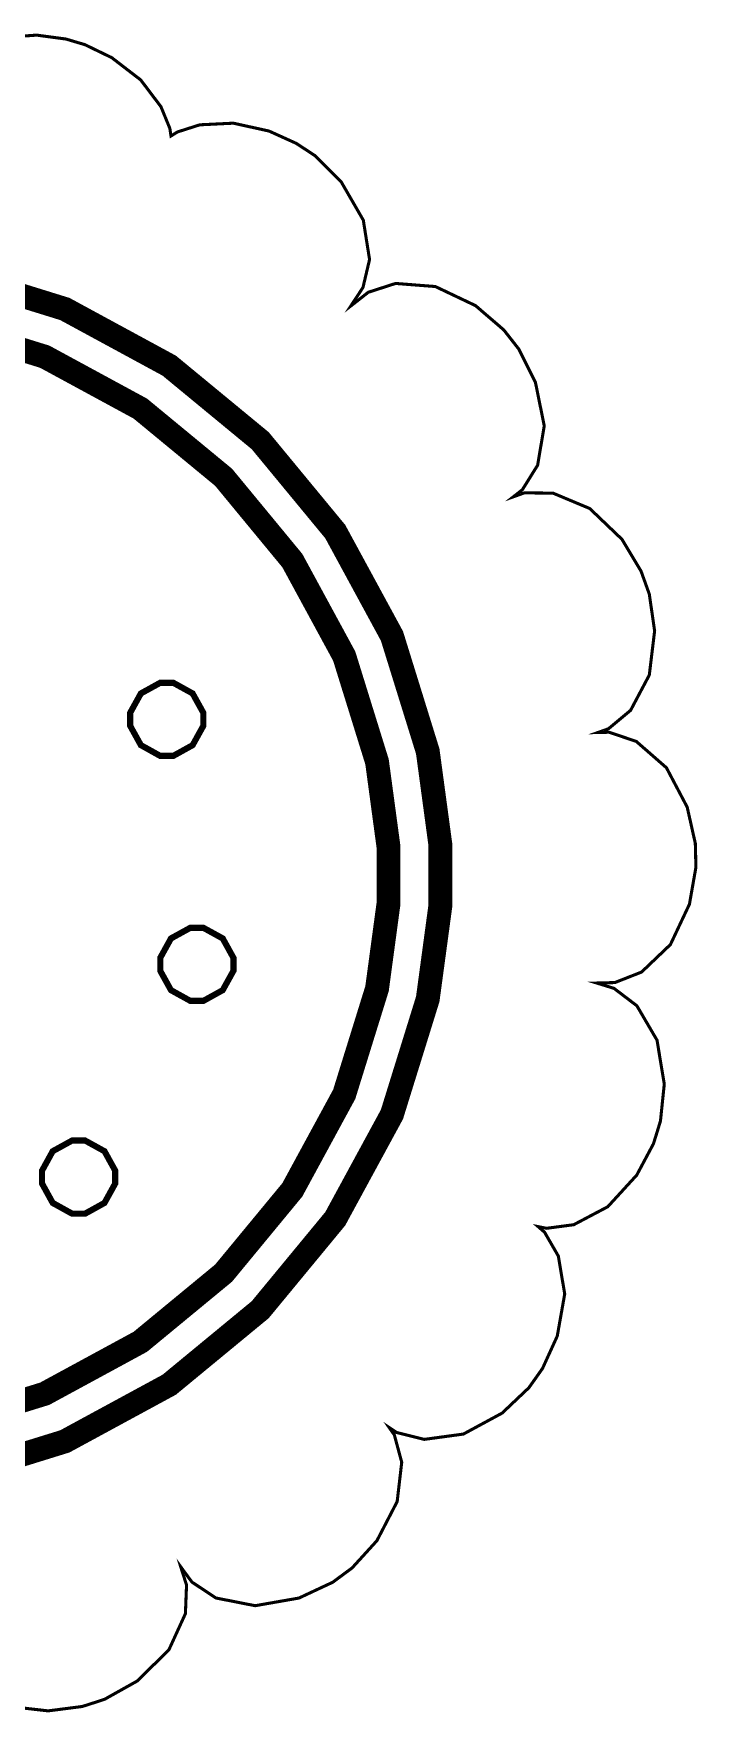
# Model space of a CAD drawing. Extents: x 0.7 to 27.4, y 1.6 to 10.2.
# Drawn here: x 2.171 to 2.746, y 5.027 to 6.48 of the extents above; entities that cross this region are included whole.
import ezdxf

# ---------------------------------------------------------------- set-up
doc = ezdxf.new("R2010")
doc.units = 0
doc.header["$MEASUREMENT"] = 0
doc.layers.add('Layer1', color=50, linetype='Continuous')

msp = doc.modelspace()

# ---------------------------------------------------------------- linework, layer by layer
at = {"color": 0}
for points, const_width in [([(2.14253, 6.47613), (2.1741, 6.4784), (2.1996, 6.47499), (2.20774, 6.47254), (2.21582, 6.47017), (2.23904, 6.45893), (2.26417, 6.43961), (2.28168, 6.41644), (2.28939, 6.39763), (2.29036, 6.39111), (2.29596, 6.39458), (2.31526, 6.40076), (2.34435, 6.40218), (2.37522, 6.39535), (2.39871, 6.38471), (2.40582, 6.38004), (2.40582, 6.38004), (2.40588, 6.38004), (2.40588, 6.38004), (2.41461, 6.37429), (2.4375, 6.35161), (2.45676, 6.31825), (2.46218, 6.28418), (2.45649, 6.25999), (2.45221, 6.25347), (2.45221, 6.25347), (2.44911, 6.24875), (2.44601, 6.24403), (2.44601, 6.24403), (2.44601, 6.24403), (2.45047, 6.2475), (2.45492, 6.25097), (2.45492, 6.25097), (2.46104, 6.25581), (2.48469, 6.26346), (2.5191, 6.26079), (2.55387, 6.24425), (2.57829, 6.22325), (2.58479, 6.21496), (2.59125, 6.20671), (2.60568, 6.1779), (2.61333, 6.14019), (2.60758, 6.10612), (2.59446, 6.08501), (2.58838, 6.08018), (2.58838, 6.08018), (2.58658, 6.07878), (2.58658, 6.07878), (2.58658, 6.07878), (2.58871, 6.07954), (2.58871, 6.07954), (2.59603, 6.08219), (2.62088, 6.08197), (2.65272, 6.06863), (2.68056, 6.04199), (2.6971, 6.01438), (2.70068, 6.00444), (2.70421, 5.99457), (2.70882, 5.96272), (2.70421, 5.92449), (2.68804, 5.89399), (2.66894, 5.87804), (2.66162, 5.87543), (2.66162, 5.87543), (2.65978, 5.87478), (2.65978, 5.87478), (2.65978, 5.87478), (2.66174, 5.87483), (2.66174, 5.87483), (2.66949, 5.875), (2.69299, 5.86703), (2.71903, 5.84429), (2.73699, 5.81022), (2.74403, 5.77881), (2.74431, 5.76828), (2.74451, 5.75782), (2.73893, 5.72613), (2.7225, 5.69125), (2.69754, 5.66743), (2.67437, 5.65831), (2.66661, 5.65815), (2.66661, 5.65815), (2.65875, 5.65793), (2.65875, 5.65793), (2.65875, 5.65793), (2.66249, 5.65679), (2.66629, 5.6556), (2.66629, 5.6556), (2.67367, 5.65332), (2.69347, 5.63824), (2.71089, 5.60846), (2.71718, 5.57047), (2.71386, 5.53847), (2.71078, 5.52838), (2.70779, 5.51878), (2.69331, 5.49164), (2.66829, 5.46431), (2.63883, 5.44874), (2.61535, 5.44564), (2.60801, 5.4471), (2.61361, 5.44222), (2.62549, 5.42165), (2.63103, 5.38878), (2.62457, 5.35232), (2.61182, 5.32433), (2.60601, 5.31608), (2.59999, 5.30761), (2.57688, 5.28569), (2.54335, 5.26753), (2.50944, 5.26292), (2.48557, 5.26888), (2.47922, 5.27311), (2.48361, 5.26682), (2.49001, 5.24311), (2.48606, 5.2091), (2.46853, 5.17524), (2.4471, 5.15169), (2.43875, 5.14551), (2.43028, 5.13926), (2.4011, 5.1256), (2.36317, 5.11897), (2.32926, 5.12565), (2.30854, 5.13938), (2.30393, 5.14561), (2.30393, 5.14561), (2.30132, 5.14914), (2.29878, 5.15267), (2.29878, 5.15267), (2.29878, 5.15267), (2.30007, 5.14849), (2.30143, 5.14432), (2.30143, 5.14432), (2.30382, 5.13693), (2.30285, 5.11208), (2.28851, 5.08068), (2.26101, 5.05371), (2.23292, 5.03797), (2.22293, 5.03472), (2.2136, 5.03174), (2.18408, 5.02794), (2.14828, 5.03201)], 0.00266), ([(2.09868, 5.23025), (2.19851, 5.26124), (2.28885, 5.31028), (2.36757, 5.37522), (2.43251, 5.45394), (2.48156, 5.54428), (2.51253, 5.6441), (2.52339, 5.7245), (2.52339, 5.75125), (2.52339, 5.77806), (2.51253, 5.85846), (2.48156, 5.95833), (2.43251, 6.04867), (2.36757, 6.12739), (2.28885, 6.19233), (2.19851, 6.24138), (2.09868, 6.27235)], 0.02067), ([(2.09868, 5.23025), (2.19851, 5.26124), (2.28885, 5.31028), (2.36757, 5.37522), (2.43251, 5.45394), (2.48156, 5.54428), (2.51253, 5.6441), (2.52339, 5.7245), (2.52339, 5.75125), (2.52339, 5.77806), (2.51253, 5.85846), (2.48156, 5.95833), (2.43251, 6.04867), (2.36757, 6.12739), (2.28885, 6.19233), (2.19851, 6.24138), (2.09868, 6.27235)], 0.02067), ([(2.09868, 5.23025), (2.19851, 5.26124), (2.28885, 5.31028), (2.36757, 5.37522), (2.43251, 5.45394), (2.48156, 5.54428), (2.51253, 5.6441), (2.52339, 5.7245), (2.52339, 5.75125), (2.52339, 5.77806), (2.51253, 5.85846), (2.48156, 5.95833), (2.43251, 6.04867), (2.36757, 6.12739), (2.28885, 6.19233), (2.19851, 6.24138), (2.09868, 6.27235)], 0.02067), ([(2.09868, 5.23025), (2.19851, 5.26124), (2.28885, 5.31028), (2.36757, 5.37522), (2.43251, 5.45394), (2.48156, 5.54428), (2.51253, 5.6441), (2.52339, 5.7245), (2.52339, 5.75125), (2.52339, 5.77806), (2.51253, 5.85846), (2.48156, 5.95833), (2.43251, 6.04867), (2.36757, 6.12739), (2.28885, 6.19233), (2.19851, 6.24138), (2.09868, 6.27235)], 0.02067), ([(2.09868, 5.23025), (2.19851, 5.26124), (2.28885, 5.31028), (2.36757, 5.37522), (2.43251, 5.45394), (2.48156, 5.54428), (2.51253, 5.6441), (2.52339, 5.7245), (2.52339, 5.75125), (2.52339, 5.77806), (2.51253, 5.85846), (2.48156, 5.95828), (2.43251, 6.04867), (2.36757, 6.12739), (2.28885, 6.19233), (2.19851, 6.24138), (2.09868, 6.27235)], 0.02067), ([(2.09868, 5.23025), (2.19851, 5.26124), (2.28885, 5.31028), (2.36757, 5.37522), (2.43251, 5.45394), (2.48156, 5.54428), (2.51253, 5.6441), (2.52339, 5.7245), (2.52339, 5.75125), (2.52339, 5.77806), (2.51253, 5.85846), (2.48156, 5.95828), (2.43251, 6.04867), (2.36757, 6.12739), (2.28885, 6.19233), (2.19851, 6.24138), (2.09868, 6.27235)], 0.02067), ([(2.09868, 5.23025), (2.19851, 5.26124), (2.28885, 5.31028), (2.36757, 5.37522), (2.43251, 5.45394), (2.48156, 5.54428), (2.51253, 5.6441), (2.52339, 5.7245), (2.52339, 5.75125), (2.52339, 5.77806), (2.51253, 5.85846), (2.48156, 5.95828), (2.43251, 6.04861), (2.36757, 6.12733), (2.28885, 6.19228), (2.19851, 6.24132), (2.09868, 6.27229)], 0.02067), ([(2.09868, 5.23025), (2.19851, 5.26124), (2.28885, 5.31028), (2.36757, 5.37522), (2.43251, 5.45394), (2.48156, 5.54428), (2.51253, 5.6441), (2.52339, 5.7245), (2.52339, 5.75125), (2.52339, 5.77806), (2.51253, 5.85846), (2.48156, 5.95828), (2.43251, 6.04861), (2.36757, 6.12733), (2.28885, 6.19228), (2.19851, 6.24132), (2.09868, 6.27229)], 0.02067), ([(2.09868, 5.23025), (2.19851, 5.26124), (2.28885, 5.31028), (2.36757, 5.37522), (2.43251, 5.45394), (2.48156, 5.54428), (2.51253, 5.6441), (2.52339, 5.7245), (2.52339, 5.75125), (2.52339, 5.77806), (2.51253, 5.85846), (2.48156, 5.95828), (2.43251, 6.04861), (2.36757, 6.12733), (2.28885, 6.19228), (2.19851, 6.24132), (2.09868, 6.27229)], 0.02067), ([(2.09868, 5.23025), (2.19851, 5.26124), (2.28885, 5.31028), (2.36757, 5.37522), (2.43251, 5.45394), (2.48156, 5.54428), (2.51253, 5.6441), (2.52339, 5.7245), (2.52339, 5.75125), (2.52339, 5.77806), (2.51253, 5.85846), (2.48156, 5.95828), (2.43251, 6.04861), (2.36757, 6.12733), (2.28885, 6.19228), (2.19851, 6.24132), (2.09868, 6.27229)], 0.02067), ([(2.09868, 5.23025), (2.19851, 5.26124), (2.28885, 5.31028), (2.36757, 5.37522), (2.43251, 5.45394), (2.48156, 5.54428), (2.51253, 5.6441), (2.52339, 5.7245), (2.52339, 5.75125), (2.52339, 5.77806), (2.51253, 5.85846), (2.48156, 5.95828), (2.43251, 6.04861), (2.36757, 6.12733), (2.28885, 6.19228), (2.19851, 6.24132), (2.09868, 6.27229)], 0.02067), ([(2.09868, 5.23019), (2.19851, 5.26118), (2.28885, 5.31022), (2.36757, 5.37517), (2.43251, 5.45389), (2.48156, 5.54428), (2.51253, 5.6441), (2.52339, 5.7245), (2.52339, 5.75125), (2.52339, 5.77806), (2.51253, 5.85846), (2.48156, 5.95828), (2.43251, 6.04861), (2.36757, 6.12733), (2.28885, 6.19228), (2.19851, 6.24132), (2.09868, 6.27229)], 0.02067), ([(2.09868, 5.23019), (2.19851, 5.26118), (2.28885, 5.31022), (2.36757, 5.37517), (2.43251, 5.45389), (2.48156, 5.54428), (2.51253, 5.6441), (2.52339, 5.7245), (2.52339, 5.75125), (2.52339, 5.77806), (2.51253, 5.85846), (2.48156, 5.95828), (2.43251, 6.04861), (2.36757, 6.12733), (2.28885, 6.19228), (2.19851, 6.24132), (2.09868, 6.27229)], 0.02067), ([(2.09868, 5.23019), (2.19851, 5.26118), (2.28885, 5.31022), (2.36757, 5.37517), (2.43251, 5.45389), (2.48156, 5.54422), (2.51253, 5.6441), (2.52339, 5.7245), (2.52339, 5.75125), (2.52339, 5.77806), (2.51253, 5.85846), (2.48156, 5.95828), (2.43251, 6.04861), (2.36757, 6.12733), (2.28885, 6.19228), (2.19851, 6.24132), (2.09868, 6.27229)], 0.02067), ([(2.09868, 5.23019), (2.19851, 5.26118), (2.28885, 5.31022), (2.36757, 5.37517), (2.43251, 5.45389), (2.48156, 5.54422), (2.51253, 5.6441), (2.52339, 5.7245), (2.52339, 5.75125), (2.52339, 5.77806), (2.51253, 5.85846), (2.48156, 5.95828), (2.43251, 6.04861), (2.36757, 6.12733), (2.28885, 6.19228), (2.19851, 6.24132), (2.09868, 6.27229)], 0.02067), ([(2.09868, 5.23019), (2.19851, 5.26118), (2.28885, 5.31022), (2.36757, 5.37517), (2.43251, 5.45389), (2.48156, 5.54422), (2.51253, 5.6441), (2.52339, 5.7245), (2.52339, 5.75125), (2.52339, 5.77806), (2.51253, 5.85846), (2.48156, 5.95828), (2.43251, 6.04861), (2.36757, 6.12733), (2.28885, 6.19228), (2.19851, 6.24132), (2.09868, 6.27229)], 0.02067), ([(2.09868, 5.23019), (2.19851, 5.26118), (2.28885, 5.31022), (2.36757, 5.37517), (2.43251, 5.45389), (2.48156, 5.54422), (2.51253, 5.64404), (2.52339, 5.72444), (2.52339, 5.75119), (2.52339, 5.778), (2.51253, 5.8584), (2.48156, 5.95828), (2.43251, 6.04861), (2.36757, 6.12733), (2.28885, 6.19228), (2.19851, 6.24132), (2.09868, 6.27229)], 0.02067), ([(2.09868, 5.23019), (2.19851, 5.26118), (2.28885, 5.31022), (2.36757, 5.37517), (2.43251, 5.45389), (2.48156, 5.54422), (2.51253, 5.64404), (2.52339, 5.72444), (2.52339, 5.75119), (2.52339, 5.778), (2.51253, 5.8584), (2.48156, 5.95828), (2.43251, 6.04861), (2.36757, 6.12733), (2.28885, 6.19228), (2.19851, 6.24132), (2.09868, 6.27229)], 0.02067), ([(2.09868, 5.23019), (2.19851, 5.26118), (2.28885, 5.31022), (2.36757, 5.37517), (2.43251, 5.45389), (2.48156, 5.54422), (2.51253, 5.64404), (2.52339, 5.72444), (2.52339, 5.75119), (2.52339, 5.778), (2.51253, 5.8584), (2.48156, 5.95828), (2.43251, 6.04861), (2.36757, 6.12733), (2.28885, 6.19228), (2.19851, 6.24132), (2.09868, 6.27229)], 0.02067), ([(2.09868, 5.23019), (2.19851, 5.26118), (2.28885, 5.31022), (2.36757, 5.37517), (2.43251, 5.45389), (2.48156, 5.54422), (2.51253, 5.64404), (2.52339, 5.72444), (2.52339, 5.75119), (2.52339, 5.778), (2.51253, 5.8584), (2.48156, 5.95828), (2.43251, 6.04861), (2.36757, 6.12733), (2.28885, 6.19228), (2.19851, 6.24132), (2.09868, 6.27229)], 0.02067), ([(2.09868, 5.23019), (2.19851, 5.26118), (2.28885, 5.31022), (2.36757, 5.37517), (2.43251, 5.45389), (2.48156, 5.54422), (2.51253, 5.64404), (2.52339, 5.72444), (2.52339, 5.75119), (2.52339, 5.778), (2.51253, 5.8584), (2.48156, 5.95822), (2.43251, 6.04861), (2.36757, 6.12733), (2.28885, 6.19228), (2.19851, 6.24132), (2.09868, 6.27229)], 0.02067), ([(2.08968, 5.27414), (2.1811, 5.30251), (2.26383, 5.34744), (2.33589, 5.4069), (2.39535, 5.47894), (2.44026, 5.56168), (2.46864, 5.6531), (2.47857, 5.72672), (2.47857, 5.75125), (2.47857, 5.77582), (2.46864, 5.84944), (2.44026, 5.94086), (2.39535, 6.0236), (2.33589, 6.09571), (2.26383, 6.15517), (2.1811, 6.20008), (2.08968, 6.22846)], 0.02067), ([(2.08968, 5.27414), (2.1811, 5.30251), (2.26383, 5.34744), (2.33589, 5.4069), (2.39535, 5.47894), (2.44026, 5.56168), (2.46864, 5.6531), (2.47857, 5.72672), (2.47857, 5.75125), (2.47857, 5.77582), (2.46864, 5.84944), (2.44026, 5.94086), (2.39535, 6.0236), (2.33589, 6.09571), (2.26383, 6.15517), (2.1811, 6.20008), (2.08968, 6.22846)], 0.02067), ([(2.08968, 5.27414), (2.1811, 5.30251), (2.26383, 5.34744), (2.33589, 5.4069), (2.39535, 5.47894), (2.44026, 5.56168), (2.46864, 5.6531), (2.47857, 5.72672), (2.47857, 5.75125), (2.47857, 5.77582), (2.46864, 5.84944), (2.44026, 5.94086), (2.39535, 6.0236), (2.33589, 6.09571), (2.26383, 6.15517), (2.1811, 6.20008), (2.08968, 6.22846)], 0.02067), ([(2.08968, 5.27414), (2.1811, 5.30251), (2.26383, 5.34744), (2.33589, 5.4069), (2.39535, 5.47894), (2.44026, 5.56168), (2.46864, 5.6531), (2.47857, 5.72672), (2.47857, 5.75125), (2.47857, 5.77582), (2.46864, 5.84944), (2.44026, 5.94086), (2.39535, 6.0236), (2.33589, 6.09571), (2.26383, 6.15517), (2.1811, 6.20008), (2.08968, 6.22846)], 0.02067), ([(2.08968, 5.27408), (2.1811, 5.30246), (2.26383, 5.34739), (2.33589, 5.40685), (2.39535, 5.47894), (2.44026, 5.56168), (2.46864, 5.6531), (2.47857, 5.72672), (2.47857, 5.75125), (2.47857, 5.77582), (2.46864, 5.84944), (2.44026, 5.94086), (2.39535, 6.0236), (2.33589, 6.09571), (2.26383, 6.15517), (2.1811, 6.20008), (2.08968, 6.22846)], 0.02067), ([(2.08968, 5.27408), (2.1811, 5.30246), (2.26383, 5.34739), (2.33589, 5.40685), (2.39535, 5.47894), (2.44026, 5.56168), (2.46864, 5.6531), (2.47857, 5.72672), (2.47857, 5.75125), (2.47857, 5.77582), (2.46864, 5.84944), (2.44026, 5.94086), (2.39535, 6.0236), (2.33589, 6.09571), (2.26383, 6.15517), (2.1811, 6.20008), (2.08968, 6.22846)], 0.02067), ([(2.08968, 5.27408), (2.1811, 5.30246), (2.26383, 5.34739), (2.33589, 5.40685), (2.39535, 5.47894), (2.44026, 5.56168), (2.46864, 5.6531), (2.47857, 5.72672), (2.47857, 5.75125), (2.47857, 5.77582), (2.46864, 5.84944), (2.44026, 5.94086), (2.39535, 6.0236), (2.33589, 6.09571), (2.26383, 6.15517), (2.1811, 6.20008), (2.08968, 6.22846)], 0.02067), ([(2.08968, 5.27408), (2.1811, 5.30246), (2.26383, 5.34739), (2.33589, 5.40685), (2.39535, 5.47894), (2.44026, 5.56168), (2.46864, 5.6531), (2.47857, 5.72672), (2.47857, 5.75125), (2.47857, 5.77582), (2.46864, 5.84944), (2.44026, 5.94086), (2.39535, 6.0236), (2.33589, 6.09571), (2.26383, 6.15517), (2.1811, 6.20008), (2.08968, 6.22846)], 0.02067), ([(2.08968, 5.27408), (2.1811, 5.30246), (2.26383, 5.34739), (2.33589, 5.40685), (2.39535, 5.47894), (2.44026, 5.56168), (2.46864, 5.6531), (2.47857, 5.72672), (2.47857, 5.75125), (2.47857, 5.77582), (2.46864, 5.84944), (2.44026, 5.94086), (2.39535, 6.0236), (2.33589, 6.09571), (2.26383, 6.15517), (2.1811, 6.20008), (2.08968, 6.22846)], 0.02067), ([(2.08968, 5.27408), (2.1811, 5.30246), (2.26383, 5.34739), (2.33589, 5.40685), (2.39535, 5.47894), (2.44026, 5.56168), (2.46864, 5.6531), (2.47857, 5.72672), (2.47857, 5.75125), (2.47857, 5.77582), (2.46864, 5.84944), (2.44026, 5.94086), (2.39535, 6.0236), (2.33589, 6.09565), (2.26383, 6.15511), (2.1811, 6.20003), (2.08968, 6.2284)], 0.02067), ([(2.08968, 5.27408), (2.1811, 5.30246), (2.26383, 5.34739), (2.33589, 5.40685), (2.39535, 5.47894), (2.44026, 5.56168), (2.46864, 5.6531), (2.47857, 5.72672), (2.47857, 5.75125), (2.47857, 5.77582), (2.46864, 5.84944), (2.44026, 5.94086), (2.39535, 6.0236), (2.33589, 6.09565), (2.26383, 6.15511), (2.1811, 6.20003), (2.08968, 6.2284)], 0.02067), ([(2.08968, 5.27408), (2.1811, 5.30246), (2.26383, 5.34739), (2.33589, 5.40685), (2.39535, 5.47894), (2.44026, 5.56168), (2.46864, 5.6531), (2.47857, 5.72672), (2.47857, 5.75125), (2.47857, 5.77582), (2.46864, 5.84944), (2.44026, 5.94086), (2.39535, 6.0236), (2.33589, 6.09565), (2.26383, 6.15511), (2.1811, 6.20003), (2.08968, 6.2284)], 0.02067), ([(2.08968, 5.27408), (2.1811, 5.30246), (2.26383, 5.34739), (2.33589, 5.40685), (2.39535, 5.47894), (2.44026, 5.56168), (2.46864, 5.6531), (2.47857, 5.72672), (2.47857, 5.75125), (2.47857, 5.77582), (2.46864, 5.84944), (2.44026, 5.94086), (2.39535, 6.0236), (2.33589, 6.09565), (2.26383, 6.15511), (2.1811, 6.20003), (2.08968, 6.2284)], 0.02067), ([(2.08968, 5.27408), (2.1811, 5.30246), (2.26383, 5.34739), (2.33589, 5.40685), (2.39535, 5.47894), (2.44026, 5.56168), (2.46864, 5.6531), (2.47857, 5.72672), (2.47857, 5.75125), (2.47857, 5.77582), (2.46864, 5.84944), (2.44026, 5.94086), (2.39535, 6.0236), (2.33589, 6.09565), (2.26383, 6.15511), (2.1811, 6.20003), (2.08968, 6.2284)], 0.02067), ([(2.08968, 5.27408), (2.1811, 5.30246), (2.26383, 5.34739), (2.33589, 5.40685), (2.39535, 5.47889), (2.44026, 5.56164), (2.46864, 5.65306), (2.47857, 5.72667), (2.47857, 5.75119), (2.47857, 5.77576), (2.46864, 5.84939), (2.44026, 5.94081), (2.39535, 6.02354), (2.33589, 6.09565), (2.26383, 6.15511), (2.1811, 6.20003), (2.08968, 6.2284)], 0.02067), ([(2.08968, 5.27408), (2.1811, 5.30246), (2.26383, 5.34739), (2.33589, 5.40685), (2.39535, 5.47889), (2.44026, 5.56164), (2.46864, 5.65306), (2.47857, 5.72667), (2.47857, 5.75119), (2.47857, 5.77576), (2.46864, 5.84939), (2.44026, 5.94081), (2.39535, 6.02354), (2.33589, 6.09565), (2.26383, 6.15511), (2.1811, 6.20003), (2.08968, 6.2284)], 0.02067), ([(2.08968, 5.27408), (2.1811, 5.30246), (2.26383, 5.34739), (2.33589, 5.40685), (2.39535, 5.47889), (2.44026, 5.56164), (2.46864, 5.65306), (2.47857, 5.72667), (2.47857, 5.75119), (2.47857, 5.77576), (2.46864, 5.84939), (2.44026, 5.94081), (2.39535, 6.02354), (2.33589, 6.09565), (2.26383, 6.15511), (2.1811, 6.20003), (2.08968, 6.2284)], 0.02067), ([(2.08968, 5.27408), (2.1811, 5.30246), (2.26383, 5.34739), (2.33589, 5.40685), (2.39535, 5.47889), (2.44026, 5.56164), (2.46864, 5.65306), (2.47857, 5.72667), (2.47857, 5.75119), (2.47857, 5.77576), (2.46864, 5.84939), (2.44026, 5.94081), (2.39535, 6.02354), (2.33589, 6.09565), (2.26383, 6.15511), (2.1811, 6.20003), (2.08968, 6.2284)], 0.02067), ([(2.08968, 5.27408), (2.1811, 5.30246), (2.26383, 5.34739), (2.33589, 5.40685), (2.39535, 5.47889), (2.44026, 5.56164), (2.46864, 5.65306), (2.47857, 5.72667), (2.47857, 5.75119), (2.47857, 5.77576), (2.46864, 5.84939), (2.44026, 5.94081), (2.39535, 6.02354), (2.33589, 6.09565), (2.26383, 6.15511), (2.1811, 6.20003), (2.08968, 6.2284)], 0.02067), ([(2.08968, 5.27408), (2.1811, 5.30246), (2.26383, 5.34739), (2.33589, 5.40685), (2.39535, 5.47889), (2.44026, 5.56164), (2.46864, 5.65306), (2.47857, 5.72667), (2.47857, 5.75119), (2.47857, 5.77576), (2.46864, 5.84939), (2.44026, 5.94081), (2.39535, 6.02354), (2.33589, 6.09565), (2.26383, 6.15511), (2.1811, 6.20003), (2.08968, 6.2284)], 0.02067), ([(2.08968, 5.27403), (2.1811, 5.3024), (2.26383, 5.34733), (2.33589, 5.40679), (2.39535, 5.47889), (2.44026, 5.56164), (2.46864, 5.65306), (2.47857, 5.72667), (2.47857, 5.75119), (2.47857, 5.77576), (2.46864, 5.84939), (2.44026, 5.94081), (2.39535, 6.02354), (2.33589, 6.09565), (2.26383, 6.15511), (2.1811, 6.20003), (2.08968, 6.2284)], 0.02067), ([(2.47857, 5.75125), (2.47857, 5.75119)], 0.02067), ([(2.52339, 5.75125), (2.52339, 5.75119)], 0.02067)]:
    msp.add_lwpolyline(points, dxfattribs=dict(at, const_width=const_width))
at = {"layer": 'Layer1', "color": 2, "const_width": 0.00531}
for points in [[(2.28674, 5.91786), (2.28108, 5.91786), (2.26432, 5.90858), (2.25504, 5.89182), (2.25504, 5.88618), (2.25504, 5.88058), (2.26432, 5.86382), (2.28108, 5.85454), (2.28674, 5.85454), (2.29232, 5.85454), (2.30908, 5.86382), (2.31836, 5.88058), (2.31836, 5.88618), (2.31836, 5.89182), (2.30908, 5.90858), (2.29232, 5.91786), (2.28674, 5.91786)], [(2.28674, 5.91781), (2.28108, 5.91781), (2.26432, 5.90858), (2.25504, 5.89182), (2.25504, 5.88618), (2.25504, 5.88058), (2.26432, 5.86382), (2.28108, 5.85454), (2.28674, 5.85454), (2.29232, 5.85454), (2.30908, 5.86382), (2.31836, 5.88058), (2.31836, 5.88618), (2.31836, 5.89182), (2.30908, 5.90858), (2.29232, 5.91781), (2.28674, 5.91781)], [(2.28674, 5.91781), (2.28108, 5.91781), (2.26432, 5.90858), (2.25504, 5.89182), (2.25504, 5.88618), (2.25504, 5.88058), (2.26432, 5.86382), (2.28108, 5.85454), (2.28674, 5.85454), (2.29232, 5.85454), (2.30908, 5.86382), (2.31836, 5.88058), (2.31836, 5.88618), (2.31836, 5.89182), (2.30908, 5.90858), (2.29232, 5.91781), (2.28674, 5.91781)], [(2.28674, 5.91781), (2.28108, 5.91781), (2.26432, 5.90858), (2.25504, 5.89182), (2.25504, 5.88618), (2.25504, 5.88058), (2.26432, 5.86382), (2.28108, 5.85454), (2.28674, 5.85454), (2.29232, 5.85454), (2.30908, 5.86382), (2.31836, 5.88058), (2.31836, 5.88618), (2.31836, 5.89182), (2.30908, 5.90858), (2.29232, 5.91781), (2.28674, 5.91781)], [(2.28674, 5.91781), (2.28108, 5.91781), (2.26432, 5.90858), (2.25504, 5.89182), (2.25504, 5.88618), (2.25504, 5.88058), (2.26432, 5.86382), (2.28108, 5.85454), (2.28674, 5.85454), (2.29232, 5.85454), (2.30908, 5.86382), (2.31836, 5.88058), (2.31836, 5.88618), (2.31836, 5.89182), (2.30908, 5.90858), (2.29232, 5.91781), (2.28674, 5.91781)], [(2.28674, 5.91781), (2.28108, 5.91781), (2.26432, 5.90858), (2.25504, 5.89182), (2.25504, 5.88618), (2.25504, 5.88058), (2.26432, 5.86382), (2.28108, 5.85454), (2.28674, 5.85454), (2.29232, 5.85454), (2.30908, 5.86382), (2.31836, 5.88058), (2.31836, 5.88618), (2.31836, 5.89182), (2.30908, 5.90858), (2.29232, 5.91781), (2.28674, 5.91781)], [(2.28674, 5.91781), (2.28108, 5.91781), (2.26432, 5.90858), (2.25504, 5.89182), (2.25504, 5.88618), (2.25504, 5.88058), (2.26432, 5.86382), (2.28108, 5.85454), (2.28674, 5.85454), (2.29232, 5.85454), (2.30908, 5.86382), (2.31836, 5.88058), (2.31836, 5.88618), (2.31836, 5.89182), (2.30908, 5.90858), (2.29232, 5.91781), (2.28674, 5.91781)], [(2.28674, 5.91781), (2.28108, 5.91781), (2.26432, 5.90858), (2.25504, 5.89182), (2.25504, 5.88618), (2.25504, 5.88058), (2.26432, 5.86382), (2.28108, 5.85454), (2.28674, 5.85454), (2.29232, 5.85454), (2.30908, 5.86382), (2.31836, 5.88058), (2.31836, 5.88618), (2.31836, 5.89182), (2.30908, 5.90858), (2.29232, 5.91781), (2.28674, 5.91781)], [(2.28674, 5.91781), (2.28108, 5.91781), (2.26432, 5.90858), (2.25504, 5.89182), (2.25504, 5.88618), (2.25504, 5.88058), (2.26432, 5.86382), (2.28108, 5.85454), (2.28674, 5.85454), (2.29232, 5.85454), (2.30908, 5.86382), (2.31836, 5.88058), (2.31836, 5.88618), (2.31836, 5.89182), (2.30908, 5.90858), (2.29232, 5.91781), (2.28674, 5.91781)], [(2.28674, 5.91781), (2.28108, 5.91781), (2.26432, 5.90858), (2.25504, 5.89182), (2.25504, 5.88618), (2.25504, 5.88058), (2.26432, 5.86382), (2.28108, 5.85454), (2.28674, 5.85454), (2.29232, 5.85454), (2.30908, 5.86382), (2.31836, 5.88058), (2.31836, 5.88618), (2.31836, 5.89182), (2.30908, 5.90858), (2.29232, 5.91781), (2.28674, 5.91781)], [(2.28674, 5.91781), (2.28108, 5.91781), (2.26432, 5.90858), (2.25504, 5.89182), (2.25504, 5.88618), (2.25504, 5.88058), (2.26432, 5.86382), (2.28108, 5.85454), (2.28674, 5.85454), (2.29232, 5.85454), (2.30908, 5.86382), (2.31836, 5.88058), (2.31836, 5.88618), (2.31836, 5.89182), (2.30908, 5.90858), (2.29232, 5.91781), (2.28674, 5.91781)], [(2.28674, 5.91781), (2.28108, 5.91781), (2.26432, 5.90858), (2.25504, 5.89182), (2.25504, 5.88618), (2.25504, 5.88058), (2.26432, 5.86382), (2.28108, 5.85454), (2.28674, 5.85454), (2.29232, 5.85454), (2.30908, 5.86382), (2.31836, 5.88058), (2.31836, 5.88618), (2.31836, 5.89182), (2.30908, 5.90858), (2.29232, 5.91781), (2.28674, 5.91781)], [(2.28674, 5.91781), (2.28108, 5.91781), (2.26432, 5.90858), (2.25504, 5.89182), (2.25504, 5.88618), (2.25504, 5.88058), (2.26432, 5.86382), (2.28108, 5.85454), (2.28674, 5.85454), (2.29232, 5.85454), (2.30908, 5.86382), (2.31836, 5.88058), (2.31836, 5.88618), (2.31836, 5.89182), (2.30908, 5.90858), (2.29232, 5.91781), (2.28674, 5.91781)], [(2.28674, 5.91781), (2.28108, 5.91781), (2.26432, 5.90858), (2.25504, 5.89182), (2.25504, 5.88618), (2.25504, 5.88058), (2.26432, 5.86382), (2.28108, 5.85454), (2.28674, 5.85454), (2.29232, 5.85454), (2.30908, 5.86382), (2.31836, 5.88058), (2.31836, 5.88618), (2.31836, 5.89182), (2.30908, 5.90858), (2.29232, 5.91781), (2.28674, 5.91781)], [(2.28674, 5.91781), (2.28108, 5.91781), (2.26432, 5.90858), (2.25504, 5.89182), (2.25504, 5.88618), (2.25504, 5.88058), (2.26432, 5.86382), (2.28108, 5.85454), (2.28674, 5.85454), (2.29232, 5.85454), (2.30908, 5.86382), (2.31836, 5.88058), (2.31836, 5.88618), (2.31836, 5.89182), (2.30908, 5.90858), (2.29232, 5.91781), (2.28674, 5.91781)], [(2.28674, 5.91781), (2.28108, 5.91781), (2.26432, 5.90858), (2.25504, 5.89182), (2.25504, 5.88618), (2.25504, 5.88058), (2.26432, 5.86382), (2.28108, 5.85449), (2.28674, 5.85449), (2.29232, 5.85449), (2.30908, 5.86382), (2.31836, 5.88058), (2.31836, 5.88618), (2.31836, 5.89182), (2.30908, 5.90858), (2.29232, 5.91781), (2.28674, 5.91781)], [(2.28674, 5.91781), (2.28108, 5.91781), (2.26432, 5.90858), (2.25504, 5.89182), (2.25504, 5.88618), (2.25504, 5.88058), (2.26432, 5.86382), (2.28108, 5.85449), (2.28674, 5.85449), (2.29232, 5.85449), (2.30908, 5.86382), (2.31836, 5.88058), (2.31836, 5.88618), (2.31836, 5.89182), (2.30908, 5.90858), (2.29232, 5.91781), (2.28674, 5.91781)], [(2.28674, 5.91781), (2.28108, 5.91781), (2.26432, 5.90858), (2.25504, 5.89182), (2.25504, 5.88618), (2.25504, 5.88058), (2.26432, 5.86382), (2.28108, 5.85449), (2.28674, 5.85449), (2.29232, 5.85449), (2.30908, 5.86382), (2.31836, 5.88058), (2.31836, 5.88618), (2.31836, 5.89182), (2.30908, 5.90858), (2.29232, 5.91781), (2.28674, 5.91781)], [(2.28674, 5.91781), (2.28108, 5.91781), (2.26432, 5.90858), (2.25504, 5.89182), (2.25504, 5.88618), (2.25504, 5.88058), (2.26432, 5.86382), (2.28108, 5.85449), (2.28674, 5.85449), (2.29232, 5.85449), (2.30908, 5.86382), (2.31836, 5.88058), (2.31836, 5.88618), (2.31836, 5.89182), (2.30908, 5.90858), (2.29232, 5.91781), (2.28674, 5.91781)], [(2.28674, 5.91781), (2.28108, 5.91781), (2.26432, 5.90858), (2.25504, 5.89182), (2.25504, 5.88618), (2.25504, 5.88058), (2.26432, 5.86382), (2.28108, 5.85449), (2.28674, 5.85449), (2.29232, 5.85449), (2.30908, 5.86382), (2.31836, 5.88058), (2.31836, 5.88618), (2.31836, 5.89182), (2.30908, 5.90858), (2.29232, 5.91781), (2.28674, 5.91781)], [(2.28674, 5.91781), (2.28108, 5.91781), (2.26432, 5.90858), (2.25504, 5.89182), (2.25504, 5.88618), (2.25504, 5.88058), (2.26432, 5.86382), (2.28108, 5.85449), (2.28674, 5.85449), (2.29232, 5.85449), (2.30908, 5.86382), (2.31836, 5.88058), (2.31836, 5.88618), (2.31836, 5.89182), (2.30908, 5.90858), (2.29232, 5.91781), (2.28674, 5.91781)], [(2.31278, 5.70578), (2.30713, 5.70578), (2.29036, 5.69656), (2.28108, 5.67974), (2.28108, 5.6741), (2.28108, 5.66851), (2.29036, 5.65175), (2.30713, 5.64247), (2.31278, 5.64247), (2.31836, 5.64247), (2.33512, 5.65175), (2.3444, 5.66851), (2.3444, 5.6741), (2.3444, 5.67974), (2.33512, 5.69656), (2.31836, 5.70578), (2.31278, 5.70578)], [(2.31278, 5.70578), (2.30713, 5.70578), (2.29036, 5.6965), (2.28108, 5.67974), (2.28108, 5.6741), (2.28108, 5.66851), (2.29036, 5.65175), (2.30713, 5.64247), (2.31278, 5.64247), (2.31836, 5.64247), (2.33512, 5.65175), (2.3444, 5.66851), (2.3444, 5.6741), (2.3444, 5.67974), (2.33512, 5.6965), (2.31836, 5.70578), (2.31278, 5.70578)], [(2.31278, 5.70578), (2.30713, 5.70578), (2.29036, 5.6965), (2.28108, 5.67974), (2.28108, 5.6741), (2.28108, 5.66851), (2.29036, 5.65175), (2.30713, 5.64247), (2.31278, 5.64247), (2.31836, 5.64247), (2.33512, 5.65175), (2.3444, 5.66851), (2.3444, 5.6741), (2.3444, 5.67974), (2.33512, 5.6965), (2.31836, 5.70578), (2.31278, 5.70578)], [(2.31278, 5.70578), (2.30713, 5.70578), (2.29036, 5.6965), (2.28108, 5.67974), (2.28108, 5.6741), (2.28108, 5.66851), (2.29036, 5.65175), (2.30713, 5.64247), (2.31278, 5.64247), (2.31836, 5.64247), (2.33512, 5.65175), (2.3444, 5.66851), (2.3444, 5.6741), (2.3444, 5.67974), (2.33512, 5.6965), (2.31836, 5.70578), (2.31278, 5.70578)], [(2.31278, 5.70578), (2.30713, 5.70578), (2.29036, 5.6965), (2.28108, 5.67974), (2.28108, 5.6741), (2.28108, 5.66851), (2.29036, 5.65175), (2.30713, 5.64247), (2.31278, 5.64247), (2.31836, 5.64247), (2.33512, 5.65175), (2.3444, 5.66851), (2.3444, 5.6741), (2.3444, 5.67974), (2.33512, 5.6965), (2.31836, 5.70578), (2.31278, 5.70578)], [(2.31278, 5.70574), (2.30713, 5.70574), (2.29036, 5.6965), (2.28108, 5.67974), (2.28108, 5.6741), (2.28108, 5.66851), (2.29036, 5.65175), (2.30713, 5.64247), (2.31278, 5.64247), (2.31836, 5.64247), (2.33512, 5.65175), (2.3444, 5.66851), (2.3444, 5.6741), (2.3444, 5.67974), (2.33512, 5.6965), (2.31836, 5.70574), (2.31278, 5.70574)], [(2.31278, 5.70574), (2.30713, 5.70574), (2.29036, 5.6965), (2.28108, 5.67974), (2.28108, 5.6741), (2.28108, 5.66851), (2.29036, 5.65175), (2.30713, 5.64247), (2.31278, 5.64247), (2.31836, 5.64247), (2.33512, 5.65175), (2.3444, 5.66851), (2.3444, 5.6741), (2.3444, 5.67974), (2.33512, 5.6965), (2.31836, 5.70574), (2.31278, 5.70574)], [(2.31278, 5.70574), (2.30713, 5.70574), (2.29036, 5.6965), (2.28108, 5.67974), (2.28108, 5.6741), (2.28108, 5.66851), (2.29036, 5.65175), (2.30713, 5.64247), (2.31278, 5.64247), (2.31836, 5.64247), (2.33512, 5.65175), (2.3444, 5.66851), (2.3444, 5.6741), (2.3444, 5.67974), (2.33512, 5.6965), (2.31836, 5.70574), (2.31278, 5.70574)], [(2.31278, 5.70574), (2.30713, 5.70574), (2.29036, 5.6965), (2.28108, 5.67974), (2.28108, 5.6741), (2.28108, 5.66851), (2.29036, 5.65175), (2.30713, 5.64247), (2.31278, 5.64247), (2.31836, 5.64247), (2.33512, 5.65175), (2.3444, 5.66851), (2.3444, 5.6741), (2.3444, 5.67974), (2.33512, 5.6965), (2.31836, 5.70574), (2.31278, 5.70574)], [(2.31278, 5.70574), (2.30713, 5.70574), (2.29036, 5.6965), (2.28108, 5.67974), (2.28108, 5.6741), (2.28108, 5.66851), (2.29036, 5.65175), (2.30713, 5.64247), (2.31278, 5.64247), (2.31836, 5.64247), (2.33512, 5.65175), (2.3444, 5.66851), (2.3444, 5.6741), (2.3444, 5.67974), (2.33512, 5.6965), (2.31836, 5.70574), (2.31278, 5.70574)], [(2.31278, 5.70574), (2.30713, 5.70574), (2.29036, 5.6965), (2.28108, 5.67974), (2.28108, 5.6741), (2.28108, 5.66851), (2.29036, 5.65175), (2.30713, 5.64247), (2.31278, 5.64247), (2.31836, 5.64247), (2.33512, 5.65175), (2.3444, 5.66851), (2.3444, 5.6741), (2.3444, 5.67974), (2.33512, 5.6965), (2.31836, 5.70574), (2.31278, 5.70574)], [(2.31278, 5.70574), (2.30713, 5.70574), (2.29036, 5.6965), (2.28108, 5.67974), (2.28108, 5.6741), (2.28108, 5.66851), (2.29036, 5.65175), (2.30713, 5.64247), (2.31278, 5.64247), (2.31836, 5.64247), (2.33512, 5.65175), (2.3444, 5.66851), (2.3444, 5.6741), (2.3444, 5.67974), (2.33512, 5.6965), (2.31836, 5.70574), (2.31278, 5.70574)], [(2.31278, 5.70574), (2.30713, 5.70574), (2.29036, 5.6965), (2.28108, 5.67974), (2.28108, 5.6741), (2.28108, 5.66851), (2.29036, 5.65175), (2.30713, 5.64247), (2.31278, 5.64247), (2.31836, 5.64247), (2.33512, 5.65175), (2.3444, 5.66851), (2.3444, 5.6741), (2.3444, 5.67974), (2.33512, 5.6965), (2.31836, 5.70574), (2.31278, 5.70574)], [(2.31278, 5.70574), (2.30713, 5.70574), (2.29036, 5.6965), (2.28108, 5.67974), (2.28108, 5.6741), (2.28108, 5.66851), (2.29036, 5.65175), (2.30713, 5.64247), (2.31278, 5.64247), (2.31836, 5.64247), (2.33512, 5.65175), (2.3444, 5.66851), (2.3444, 5.6741), (2.3444, 5.67974), (2.33512, 5.6965), (2.31836, 5.70574), (2.31278, 5.70574)], [(2.31278, 5.70574), (2.30713, 5.70574), (2.29036, 5.6965), (2.28108, 5.67974), (2.28108, 5.6741), (2.28108, 5.66851), (2.29036, 5.65175), (2.30713, 5.64247), (2.31278, 5.64247), (2.31836, 5.64247), (2.33512, 5.65175), (2.3444, 5.66851), (2.3444, 5.6741), (2.3444, 5.67974), (2.33512, 5.6965), (2.31836, 5.70574), (2.31278, 5.70574)], [(2.31278, 5.70574), (2.30713, 5.70574), (2.29036, 5.6965), (2.28108, 5.67974), (2.28108, 5.6741), (2.28108, 5.66851), (2.29036, 5.65175), (2.30713, 5.64247), (2.31278, 5.64247), (2.31836, 5.64247), (2.33512, 5.65175), (2.3444, 5.66851), (2.3444, 5.6741), (2.3444, 5.67974), (2.33512, 5.6965), (2.31836, 5.70574), (2.31278, 5.70574)], [(2.31278, 5.70574), (2.30713, 5.70574), (2.29036, 5.6965), (2.28108, 5.67974), (2.28108, 5.6741), (2.28108, 5.66851), (2.29036, 5.65175), (2.30713, 5.64247), (2.31278, 5.64247), (2.31836, 5.64247), (2.33512, 5.65175), (2.3444, 5.66851), (2.3444, 5.6741), (2.3444, 5.67974), (2.33512, 5.6965), (2.31836, 5.70574), (2.31278, 5.70574)], [(2.31278, 5.70574), (2.30713, 5.70574), (2.29036, 5.6965), (2.28108, 5.67974), (2.28108, 5.6741), (2.28108, 5.66851), (2.29036, 5.65175), (2.30713, 5.64247), (2.31278, 5.64247), (2.31836, 5.64247), (2.33512, 5.65175), (2.3444, 5.66851), (2.3444, 5.6741), (2.3444, 5.67974), (2.33512, 5.6965), (2.31836, 5.70574), (2.31278, 5.70574)], [(2.31278, 5.70574), (2.30713, 5.70574), (2.29036, 5.6965), (2.28108, 5.67974), (2.28108, 5.6741), (2.28108, 5.66851), (2.29036, 5.65175), (2.30713, 5.64247), (2.31278, 5.64247), (2.31836, 5.64247), (2.33512, 5.65175), (2.3444, 5.66851), (2.3444, 5.6741), (2.3444, 5.67974), (2.33512, 5.6965), (2.31836, 5.70574), (2.31278, 5.70574)], [(2.31278, 5.70574), (2.30713, 5.70574), (2.29036, 5.6965), (2.28108, 5.67974), (2.28108, 5.6741), (2.28108, 5.66851), (2.29036, 5.65175), (2.30713, 5.64247), (2.31278, 5.64247), (2.31836, 5.64247), (2.33512, 5.65175), (2.3444, 5.66851), (2.3444, 5.6741), (2.3444, 5.67974), (2.33512, 5.6965), (2.31836, 5.70574), (2.31278, 5.70574)], [(2.31278, 5.70574), (2.30713, 5.70574), (2.29036, 5.6965), (2.28108, 5.67974), (2.28108, 5.6741), (2.28108, 5.66851), (2.29036, 5.65175), (2.30713, 5.64247), (2.31278, 5.64247), (2.31836, 5.64247), (2.33512, 5.65175), (2.3444, 5.66851), (2.3444, 5.6741), (2.3444, 5.67974), (2.33512, 5.6965), (2.31836, 5.70574), (2.31278, 5.70574)], [(2.31278, 5.70578), (2.31278, 5.70574), (2.31278, 5.70578)], [(2.21044, 5.5216), (2.20481, 5.5216), (2.18804, 5.51237), (2.17882, 5.49561), (2.17882, 5.48996), (2.17882, 5.48438), (2.18804, 5.46761), (2.20481, 5.45833), (2.21044, 5.45833), (2.21604, 5.45833), (2.23281, 5.46761), (2.24208, 5.48438), (2.24208, 5.48996), (2.24208, 5.49561), (2.23281, 5.51237), (2.21604, 5.5216), (2.21044, 5.5216)], [(2.21044, 5.5216), (2.20481, 5.5216), (2.18804, 5.51237), (2.17882, 5.49561), (2.17882, 5.48996), (2.17882, 5.48438), (2.18804, 5.46761), (2.20481, 5.45828), (2.21044, 5.45828), (2.21604, 5.45828), (2.23281, 5.46761), (2.24208, 5.48438), (2.24208, 5.48996), (2.24208, 5.49561), (2.23281, 5.51237), (2.21604, 5.5216), (2.21044, 5.5216)], [(2.21044, 5.5216), (2.20481, 5.5216), (2.18804, 5.51237), (2.17882, 5.49561), (2.17882, 5.48996), (2.17882, 5.48438), (2.18804, 5.46761), (2.20481, 5.45828), (2.21044, 5.45828), (2.21604, 5.45828), (2.23281, 5.46761), (2.24208, 5.48438), (2.24208, 5.48996), (2.24208, 5.49561), (2.23281, 5.51237), (2.21604, 5.5216), (2.21044, 5.5216)], [(2.21044, 5.5216), (2.20481, 5.5216), (2.18804, 5.51237), (2.17882, 5.49561), (2.17882, 5.48996), (2.17882, 5.48438), (2.18804, 5.46761), (2.20481, 5.45828), (2.21044, 5.45828), (2.21604, 5.45828), (2.23281, 5.46761), (2.24208, 5.48438), (2.24208, 5.48996), (2.24208, 5.49561), (2.23281, 5.51237), (2.21604, 5.5216), (2.21044, 5.5216)], [(2.21044, 5.5216), (2.20481, 5.5216), (2.18804, 5.51237), (2.17882, 5.49561), (2.17882, 5.48996), (2.17882, 5.48438), (2.18804, 5.46756), (2.20481, 5.45828), (2.21044, 5.45828), (2.21604, 5.45828), (2.23281, 5.46756), (2.24208, 5.48438), (2.24208, 5.48996), (2.24208, 5.49561), (2.23281, 5.51237), (2.21604, 5.5216), (2.21044, 5.5216)], [(2.21044, 5.5216), (2.20481, 5.5216), (2.18804, 5.51237), (2.17882, 5.49561), (2.17882, 5.48996), (2.17882, 5.48438), (2.18804, 5.46756), (2.20481, 5.45828), (2.21044, 5.45828), (2.21604, 5.45828), (2.23281, 5.46756), (2.24208, 5.48438), (2.24208, 5.48996), (2.24208, 5.49561), (2.23281, 5.51237), (2.21604, 5.5216), (2.21044, 5.5216)], [(2.21044, 5.5216), (2.20481, 5.5216), (2.18804, 5.51237), (2.17882, 5.49561), (2.17882, 5.48996), (2.17882, 5.48438), (2.18804, 5.46756), (2.20481, 5.45828), (2.21044, 5.45828), (2.21604, 5.45828), (2.23281, 5.46756), (2.24208, 5.48438), (2.24208, 5.48996), (2.24208, 5.49561), (2.23281, 5.51237), (2.21604, 5.5216), (2.21044, 5.5216)], [(2.21044, 5.5216), (2.20481, 5.5216), (2.18804, 5.51237), (2.17882, 5.49561), (2.17882, 5.48996), (2.17882, 5.48438), (2.18804, 5.46756), (2.20481, 5.45828), (2.21044, 5.45828), (2.21604, 5.45828), (2.23281, 5.46756), (2.24208, 5.48438), (2.24208, 5.48996), (2.24208, 5.49561), (2.23281, 5.51237), (2.21604, 5.5216), (2.21044, 5.5216)], [(2.21044, 5.5216), (2.20481, 5.5216), (2.18804, 5.51237), (2.17882, 5.49561), (2.17882, 5.48996), (2.17882, 5.48438), (2.18804, 5.46756), (2.20481, 5.45828), (2.21044, 5.45828), (2.21604, 5.45828), (2.23281, 5.46756), (2.24208, 5.48438), (2.24208, 5.48996), (2.24208, 5.49561), (2.23281, 5.51237), (2.21604, 5.5216), (2.21044, 5.5216)], [(2.21044, 5.5216), (2.20481, 5.5216), (2.18804, 5.51237), (2.17882, 5.49561), (2.17882, 5.48996), (2.17882, 5.48438), (2.18804, 5.46756), (2.20481, 5.45828), (2.21044, 5.45828), (2.21604, 5.45828), (2.23281, 5.46756), (2.24208, 5.48438), (2.24208, 5.48996), (2.24208, 5.49561), (2.23281, 5.51237), (2.21604, 5.5216), (2.21044, 5.5216)], [(2.21044, 5.5216), (2.20481, 5.5216), (2.18804, 5.51237), (2.17882, 5.49561), (2.17882, 5.48996), (2.17882, 5.48438), (2.18804, 5.46756), (2.20481, 5.45828), (2.21044, 5.45828), (2.21604, 5.45828), (2.23281, 5.46756), (2.24208, 5.48438), (2.24208, 5.48996), (2.24208, 5.49561), (2.23281, 5.51237), (2.21604, 5.5216), (2.21044, 5.5216)], [(2.21044, 5.5216), (2.20481, 5.5216), (2.18804, 5.51237), (2.17882, 5.49561), (2.17882, 5.48996), (2.17882, 5.48438), (2.18804, 5.46756), (2.20481, 5.45828), (2.21044, 5.45828), (2.21604, 5.45828), (2.23281, 5.46756), (2.24208, 5.48438), (2.24208, 5.48996), (2.24208, 5.49561), (2.23281, 5.51237), (2.21604, 5.5216), (2.21044, 5.5216)], [(2.21044, 5.5216), (2.20481, 5.5216), (2.18804, 5.51237), (2.17882, 5.49561), (2.17882, 5.48996), (2.17882, 5.48438), (2.18804, 5.46756), (2.20481, 5.45828), (2.21044, 5.45828), (2.21604, 5.45828), (2.23281, 5.46756), (2.24208, 5.48438), (2.24208, 5.48996), (2.24208, 5.49561), (2.23281, 5.51237), (2.21604, 5.5216), (2.21044, 5.5216)], [(2.21044, 5.5216), (2.20481, 5.5216), (2.18804, 5.51237), (2.17882, 5.49561), (2.17882, 5.48996), (2.17882, 5.48438), (2.18804, 5.46756), (2.20481, 5.45828), (2.21044, 5.45828), (2.21604, 5.45828), (2.23281, 5.46756), (2.24208, 5.48438), (2.24208, 5.48996), (2.24208, 5.49561), (2.23281, 5.51237), (2.21604, 5.5216), (2.21044, 5.5216)], [(2.21044, 5.5216), (2.20481, 5.5216), (2.18804, 5.51237), (2.17882, 5.49561), (2.17882, 5.48996), (2.17882, 5.48438), (2.18804, 5.46756), (2.20481, 5.45828), (2.21044, 5.45828), (2.21604, 5.45828), (2.23281, 5.46756), (2.24208, 5.48438), (2.24208, 5.48996), (2.24208, 5.49561), (2.23281, 5.51237), (2.21604, 5.5216), (2.21044, 5.5216)], [(2.21044, 5.5216), (2.20481, 5.5216), (2.18804, 5.51237), (2.17882, 5.49556), (2.17882, 5.4899), (2.17882, 5.48432), (2.18804, 5.46756), (2.20481, 5.45828), (2.21044, 5.45828), (2.21604, 5.45828), (2.23281, 5.46756), (2.24208, 5.48432), (2.24208, 5.4899), (2.24208, 5.49556), (2.23281, 5.51237), (2.21604, 5.5216), (2.21044, 5.5216)], [(2.21044, 5.5216), (2.20481, 5.5216), (2.18804, 5.51237), (2.17882, 5.49556), (2.17882, 5.4899), (2.17882, 5.48432), (2.18804, 5.46756), (2.20481, 5.45828), (2.21044, 5.45828), (2.21604, 5.45828), (2.23281, 5.46756), (2.24208, 5.48432), (2.24208, 5.4899), (2.24208, 5.49556), (2.23281, 5.51237), (2.21604, 5.5216), (2.21044, 5.5216)], [(2.21044, 5.5216), (2.20481, 5.5216), (2.18804, 5.51237), (2.17882, 5.49556), (2.17882, 5.4899), (2.17882, 5.48432), (2.18804, 5.46756), (2.20481, 5.45828), (2.21044, 5.45828), (2.21604, 5.45828), (2.23281, 5.46756), (2.24208, 5.48432), (2.24208, 5.4899), (2.24208, 5.49556), (2.23281, 5.51237), (2.21604, 5.5216), (2.21044, 5.5216)], [(2.21044, 5.5216), (2.20481, 5.5216), (2.18804, 5.51237), (2.17882, 5.49556), (2.17882, 5.4899), (2.17882, 5.48432), (2.18804, 5.46756), (2.20481, 5.45828), (2.21044, 5.45828), (2.21604, 5.45828), (2.23281, 5.46756), (2.24208, 5.48432), (2.24208, 5.4899), (2.24208, 5.49556), (2.23281, 5.51237), (2.21604, 5.5216), (2.21044, 5.5216)], [(2.21044, 5.5216), (2.20481, 5.5216), (2.18804, 5.51237), (2.17882, 5.49556), (2.17882, 5.4899), (2.17882, 5.48432), (2.18804, 5.46756), (2.20481, 5.45828), (2.21044, 5.45828), (2.21604, 5.45828), (2.23281, 5.46756), (2.24208, 5.48432), (2.24208, 5.4899), (2.24208, 5.49556), (2.23281, 5.51237), (2.21604, 5.5216), (2.21044, 5.5216)], [(2.21044, 5.5216), (2.20481, 5.5216), (2.18804, 5.51237), (2.17882, 5.49556), (2.17882, 5.4899), (2.17882, 5.48432), (2.18804, 5.46756), (2.20481, 5.45828), (2.21044, 5.45828), (2.21604, 5.45828), (2.23281, 5.46756), (2.24208, 5.48432), (2.24208, 5.4899), (2.24208, 5.49556), (2.23281, 5.51237), (2.21604, 5.5216), (2.21044, 5.5216)]]:
    msp.add_lwpolyline(points, close=True, dxfattribs=at)
for points in [[(2.28674, 5.91786), (2.28674, 5.91781)], [(2.28674, 5.85454), (2.28674, 5.85449)], [(2.31278, 5.70578), (2.31278, 5.70574)], [(2.24208, 5.48996), (2.24208, 5.4899)], [(2.21044, 5.45833), (2.21044, 5.45828)]]:
    msp.add_lwpolyline(points, dxfattribs=at)

doc.saveas('drawing.dxf')
